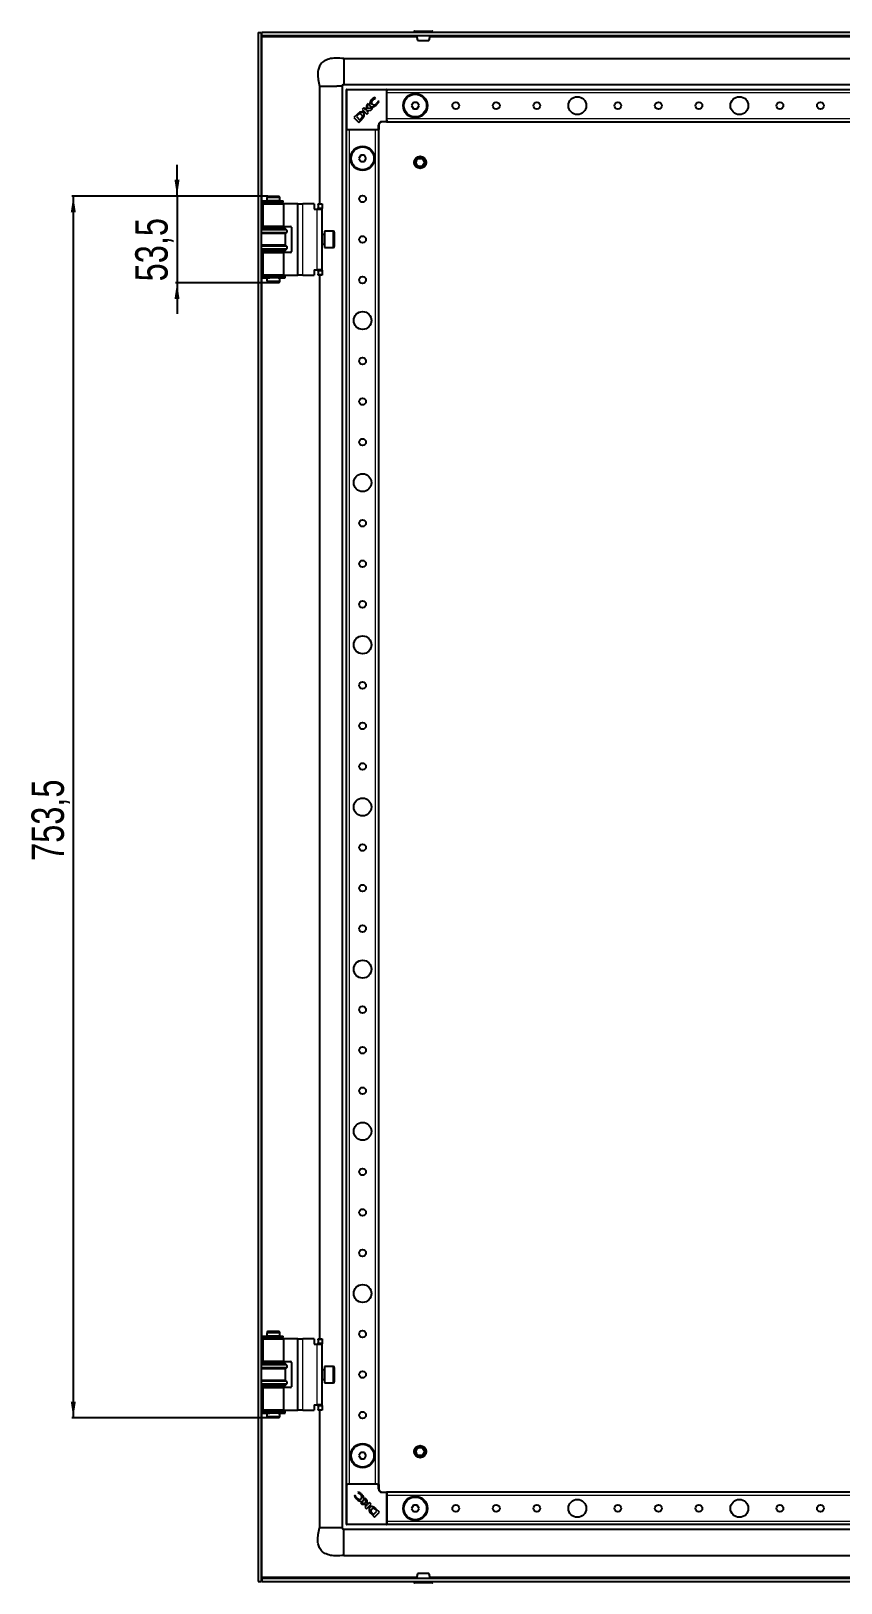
# Model space of a CAD drawing. Header units: millimetres. Extents: x -587 to 1614, y -262 to 1017.
# Drawn here: x 591 to 1091, y -132 to 825 of the extents above; entities that cross this region are included whole.
import ezdxf

# ---------------------------------------------------------------- set-up
doc = ezdxf.new("R2010")
doc.units = ezdxf.units.MM
doc.layers.add('FORMAT', color=7, linetype='Continuous')
doc.styles.add('SLDTEXTSTYLE0', font='TXT', dxfattribs={"width": 0.75})
doc.dimstyles.new('SLDDIMSTYLE0', dxfattribs={"dimtxt": 20, "dimasz": 10, "dimexe": 0, "dimexo": 0.0625, "dimgap": 5, "dimtad": 2, "dimdec": 1, "dimrnd": 1e-09, "dimzin": 12, "dimdsep": 46, "dimtxsty": 'SLDTEXTSTYLE0', "dimsah": 1, "dimcen": 0.09, "dimadec": 0, "dimazin": 3, "dimtfac": 1, "dimtofl": 0, "dimtmove": 0, "dimatfit": 3, "dimfxl": 0, "dimfrac": 2, "dimtolj": 1, "dimtzin": 12, "dimarcsym": 0})
doc.dimstyles.new('SLDDIMSTYLE1', dxfattribs={"dimtxt": 20, "dimasz": 10, "dimexe": 0, "dimexo": 0.0625, "dimgap": 5, "dimtad": 2, "dimdec": 1, "dimrnd": 1e-09, "dimzin": 12, "dimdsep": 46, "dimtxsty": 'SLDTEXTSTYLE0', "dimsah": 1, "dimcen": 0.09, "dimadec": 0, "dimazin": 3, "dimtfac": 1, "dimtmove": 0, "dimatfit": 0, "dimfxl": 0, "dimfrac": 2, "dimtolj": 1, "dimtzin": 12, "dimarcsym": 0})

# ---------------------------------------------------------------- blocks, each defined once
blk = doc.blocks.new('_D_4')
at = {"layer": 'FORMAT'}
for p, q in [((681.12, 723.39), (681.12, 742.62)), ((737.19, 723.39), (680.12, 723.39)), ((681.12, 723.39), (681.12, 669.89)), ((737.19, 669.89), (680.12, 669.89)), ((681.12, 669.89), (681.12, 650.66))]:
    blk.add_line(p, q, dxfattribs=at)
for points in [[(681.12, 723.39), (682.66, 733.39), (679.58, 733.39)], [(681.12, 669.89), (679.58, 659.89), (682.66, 659.89)]]:
    blk.add_solid(points, dxfattribs=at)
at = {"layer": 'FORMAT', "insert": (655.34, 670.78), "char_height": 20, "attachment_point": 1, "rotation": 90, "style": 'SLDTEXTSTYLE0'}
blk.add_mtext('53,5', dxfattribs=at)
blk = doc.blocks.new('_D_7')
at = {"layer": 'FORMAT'}
for p, q in [((737.19, 723.39), (616.12, 723.39)), ((617.12, 723.39), (617.12, -30.11)), ((737.19, -30.11), (616.12, -30.11))]:
    blk.add_line(p, q, dxfattribs=at)
for points in [[(617.12, 723.39), (615.58, 713.39), (618.66, 713.39)], [(617.12, -30.11), (618.66, -20.11), (615.58, -20.11)]]:
    blk.add_solid(points, dxfattribs=at)
at = {"layer": 'FORMAT', "insert": (591.34, 313.39), "char_height": 20, "attachment_point": 1, "rotation": 90, "style": 'SLDTEXTSTYLE0'}
blk.add_mtext('753,5', dxfattribs=at)

msp = doc.modelspace()

# ---------------------------------------------------------------- linework, layer by layer
at = {"color": 7, "linetype": 'Continuous', "lineweight": 25}
for p, q in [((731.12, 824.14), (731.12, -130.86)), ((731.12, 824.14), (733.12, 824.14)), ((733.12, 824.14), (733.12, -130.86)), ((733.42, 822.14), (733.42, 824.14)), ((1522.82, 824.14), (733.42, 824.14)), ((827.37, 824.89), (827.37, 824.14)), ((827.62, 825.14), (838.62, 825.14)), ((838.87, 824.14), (838.87, 824.89)), ((1522.82, 822.14), (733.42, 822.14)), ((733.72, 821.54), (733.52, 822.14)), ((784.12, 808.14), (784.12, 792.3)), ((784.12, 808.14), (1472.12, 808.14)), ((769.12, 791.14), (770.1, 791.14)), ((769.12, 791.14), (769.12, 718.64)), ((770.1, 791.14), (772.55, 791.14)), ((772.55, 791.14), (776.12, 791.14)), ((776.12, 791.14), (779.69, 791.14)), ((783.12, 791.14), (783.12, -97.86)), ((784.12, 792.14), (1472.12, 792.14)), ((785.62, 764.44), (785.62, 788.84)), ((785.92, 789.14), (810.32, 789.14)), ((810.62, 788.84), (810.62, 789.14)), ((810.62, 789.14), (1445.62, 789.14)), ((810.62, 788.84), (810.62, 788.19)), ((810.62, 787.14), (810.62, 788.19)), ((810.62, 771.14), (810.62, 787.14)), ((796.32, 777.8), (795.27, 776.75)), ((795.27, 776.75), (798.23, 773.79)), ((797.71, 776.41), (796.32, 777.8)), ((798.2, 779.67), (797.71, 776.41)), ((798.05, 776.09), (800.71, 776.27)), ((799.29, 774.85), (798.05, 776.09)), ((798.99, 780.47), (798.2, 779.67)), ((798.52, 777.37), (798.99, 780.47)), ((802, 777.55), (798.52, 777.37)), ((800.71, 776.27), (802, 777.55)), ((803.56, 783.59), (803.23, 784.28)), ((803.42, 783.46), (803.56, 783.59)), ((805.37, 782.02), (805.26, 781.91)), ((805.62, 781.51), (805.37, 782.02)), ((826.97, 781.14), (825.81, 779.14)), ((825.81, 779.14), (826.97, 777.14)), ((829.28, 781.14), (826.97, 781.14)), ((826.97, 777.14), (829.28, 777.14)), ((830.43, 779.14), (829.28, 781.14)), ((829.28, 777.14), (830.43, 779.14)), ((792.26, 773.74), (790.27, 771.75)), ((790.27, 771.75), (793.23, 768.79)), ((792.51, 773.19), (791.79, 772.45)), ((791.79, 772.45), (793.98, 770.27)), ((793.23, 768.79), (795.12, 770.68)), ((793.98, 770.27), (794.63, 770.95)), ((795.12, 770.68), (795.14, 770.69)), ((798.23, 773.79), (799.29, 774.85)), ((805.62, 767.14), (805.62, 764.44)), ((810.32, 769.14), (807.62, 769.14)), ((810.62, 770.09), (810.62, 771.14)), ((810.62, 770.09), (810.62, 769.44)), ((810.62, 769.14), (810.62, 769.44)), ((810.62, 769.14), (1445.62, 769.14)), ((785.62, -70.86), (785.62, 764.14)), ((785.92, 764.14), (785.62, 764.14)), ((786.57, 764.14), (785.92, 764.14)), ((787.62, 764.14), (786.57, 764.14)), ((803.62, 764.14), (787.62, 764.14)), ((804.68, 764.14), (803.62, 764.14)), ((805.32, 764.14), (804.68, 764.14)), ((805.62, 764.14), (805.32, 764.14)), ((805.62, -70.86), (805.62, 764.14)), ((794.47, 748.64), (793.31, 746.64)), ((793.31, 746.64), (794.47, 744.64)), ((796.78, 748.64), (794.47, 748.64)), ((797.93, 746.64), (796.78, 748.64)), ((796.78, 744.64), (797.93, 746.64)), ((794.47, 744.64), (796.78, 744.64)), ((733.47, 720.34), (733.47, 719.44)), ((733.47, 720.34), (746.36, 720.34)), ((733.47, 719.44), (746.36, 719.44)), ((734.17, 718.64), (734.17, 704.64)), ((734.17, 718.64), (747.07, 718.64)), ((737.2, 723.39), (736.62, 722.39)), ((736.62, 722.39), (736.62, 720.39)), ((744.62, 722.39), (736.62, 722.39)), ((741.38, 720.39), (736.62, 720.39)), ((736.62, 719.39), (736.62, 718.64)), ((741.38, 719.39), (736.62, 719.39)), ((737.12, 720.39), (737.12, 720.34)), ((737.12, 719.44), (737.12, 719.39)), ((737.2, 723.39), (744.05, 723.39)), ((744.62, 720.39), (741.38, 720.39)), ((744.62, 719.39), (741.38, 719.39)), ((744.62, 722.39), (744.05, 723.39)), ((744.12, 720.34), (744.12, 720.39)), ((744.12, 719.39), (744.12, 719.44)), ((744.62, 720.39), (744.62, 722.39)), ((744.62, 718.64), (744.62, 719.39)), ((746.36, 720.34), (746.45, 720.34)), ((746.36, 719.44), (746.45, 719.44)), ((746.45, 719.44), (746.45, 720.34)), ((746.45, 720.34), (746.66, 720.34)), ((746.45, 719.44), (746.66, 719.44)), ((746.66, 719.44), (746.66, 720.34)), ((747.07, 704.64), (747.07, 718.64)), ((755.17, 718.64), (747.07, 718.64)), ((755.67, 718.64), (755.17, 718.64)), ((755.67, 718.64), (758.67, 718.64)), ((755.67, 674.64), (755.67, 718.64)), ((765.67, 718.64), (758.67, 718.64)), ((765.67, 718.64), (765.67, 715.34)), ((768.17, 718.64), (770.67, 718.64)), ((768.17, 718.14), (768.17, 718.64)), ((768.17, 718.14), (768.17, 716.14)), ((770.67, 718.64), (770.67, 718.14)), ((770.67, 718.14), (770.67, 716.14)), ((765.67, 715.34), (767.67, 715.34)), ((767.67, 715.34), (770.67, 715.34)), ((768.17, 715.64), (768.17, 716.14)), ((770.67, 715.64), (768.17, 715.64)), ((768.17, 715.64), (768.17, 715.34)), ((770.67, 716.14), (770.67, 715.64)), ((770.67, 715.34), (770.67, 715.64)), ((770.67, 677.94), (770.67, 715.34)), ((733.12, 703.64), (748.12, 703.64)), ((748.12, 703.04), (733.12, 703.04)), ((748.12, 700.24), (733.12, 700.24)), ((747.07, 704.64), (734.17, 704.64)), ((736.62, 704.64), (736.62, 703.64)), ((744.62, 703.64), (744.62, 704.64)), ((747.07, 704.64), (751.17, 704.64)), ((748.12, 703.04), (748.12, 703.64)), ((748.82, 702.35), (748.12, 703.04)), ((748.12, 700.24), (748.82, 700.92)), ((748.12, 693.04), (748.12, 700.24)), ((751.67, 704.14), (751.67, 689.14)), ((771.92, 699.64), (770.67, 699.64)), ((777.57, 701.64), (772.17, 701.64)), ((772.17, 701.64), (772.17, 691.64)), ((778.17, 701.04), (778.17, 692.24)), ((748.12, 693.04), (733.12, 693.04)), ((748.12, 690.24), (733.12, 690.24)), ((733.12, 689.64), (748.12, 689.64)), ((736.62, 689.64), (736.62, 688.64)), ((744.62, 688.64), (744.62, 689.64)), ((748.82, 692.35), (748.12, 693.04)), ((748.12, 690.24), (748.82, 690.93)), ((748.12, 689.64), (748.12, 690.24)), ((770.67, 693.64), (771.92, 693.64)), ((772.17, 691.64), (777.57, 691.64)), ((734.17, 688.64), (734.17, 674.64)), ((734.17, 688.64), (747.07, 688.64)), ((747.07, 674.64), (747.07, 688.64)), ((751.17, 688.64), (747.07, 688.64)), ((733.47, 673.84), (733.47, 672.94)), ((733.47, 673.84), (737.47, 673.84)), ((733.47, 672.94), (737.47, 672.94)), ((747.07, 674.64), (734.17, 674.64)), ((736.62, 674.64), (736.62, 673.89)), ((741.38, 673.89), (736.62, 673.89)), ((736.62, 672.89), (736.62, 670.89)), ((741.38, 672.89), (736.62, 672.89)), ((736.62, 670.89), (737.2, 669.89)), ((736.62, 670.89), (741.38, 670.89)), ((737.12, 673.89), (737.12, 673.84)), ((737.12, 672.94), (737.12, 672.89)), ((737.47, 673.84), (738.11, 673.84)), ((737.47, 672.94), (738.11, 672.94)), ((738.11, 673.84), (738.45, 673.84)), ((738.11, 672.94), (738.45, 672.94)), ((738.45, 673.84), (738.46, 673.84)), ((738.45, 672.94), (738.46, 672.94)), ((738.46, 672.94), (738.46, 673.84)), ((744.62, 673.89), (741.38, 673.89)), ((744.62, 672.89), (741.38, 672.89)), ((741.38, 670.89), (744.62, 670.89)), ((743.55, 673.84), (743.55, 672.94)), ((743.55, 673.84), (743.57, 673.84)), ((743.55, 672.94), (743.57, 672.94)), ((743.57, 673.84), (744.86, 673.84)), ((743.57, 672.94), (744.86, 672.94)), ((744.05, 669.89), (744.62, 670.89)), ((744.12, 673.84), (744.12, 673.89)), ((744.12, 672.89), (744.12, 672.94)), ((744.62, 673.89), (744.62, 674.64)), ((744.62, 670.89), (744.62, 672.89)), ((744.86, 673.84), (745.59, 673.84)), ((744.86, 672.94), (745.59, 672.94)), ((745.59, 673.84), (747.77, 673.84)), ((745.59, 672.94), (747.77, 672.94)), ((747.07, 674.64), (755.17, 674.64)), ((747.77, 672.94), (747.77, 673.84)), ((755.17, 674.64), (755.67, 674.64)), ((758.67, 674.64), (755.67, 674.64)), ((758.67, 674.64), (765.67, 674.64)), ((765.67, 677.94), (767.67, 677.94)), ((765.67, 677.94), (765.67, 674.64)), ((770.67, 677.94), (767.67, 677.94)), ((768.17, 677.94), (768.17, 677.64)), ((768.17, 677.64), (770.67, 677.64)), ((768.17, 677.14), (768.17, 677.64)), ((768.17, 677.14), (768.17, 675.14)), ((768.17, 674.64), (768.17, 675.14)), ((770.67, 674.64), (768.17, 674.64)), ((769.12, 674.64), (769.12, 18.64)), ((770.67, 677.64), (770.67, 677.94)), ((770.67, 677.64), (770.67, 677.14)), ((770.67, 677.14), (770.67, 675.14)), ((770.67, 675.14), (770.67, 674.64)), ((741.27, 669.89), (737.2, 669.89)), ((744.05, 669.89), (741.27, 669.89)), ((733.47, 20.34), (733.47, 19.44)), ((733.47, 20.34), (746.36, 20.34)), ((733.47, 19.44), (746.36, 19.44)), ((737.2, 23.39), (736.62, 22.39)), ((736.62, 22.39), (736.62, 20.39)), ((744.62, 22.39), (736.62, 22.39)), ((741.38, 20.39), (736.62, 20.39)), ((736.62, 19.39), (736.62, 18.64)), ((741.38, 19.39), (736.62, 19.39)), ((737.12, 20.39), (737.12, 20.34)), ((737.12, 19.44), (737.12, 19.39)), ((737.2, 23.39), (744.05, 23.39)), ((744.62, 20.39), (741.38, 20.39)), ((744.62, 19.39), (741.38, 19.39)), ((744.62, 22.39), (744.05, 23.39)), ((744.12, 20.34), (744.12, 20.39)), ((744.12, 19.39), (744.12, 19.44)), ((744.62, 20.39), (744.62, 22.39)), ((744.62, 18.64), (744.62, 19.39)), ((746.36, 20.34), (746.45, 20.34)), ((746.36, 19.44), (746.45, 19.44)), ((746.45, 19.44), (746.45, 20.34)), ((746.45, 20.34), (746.66, 20.34)), ((746.45, 19.44), (746.66, 19.44)), ((746.66, 19.44), (746.66, 20.34)), ((734.17, 18.64), (734.17, 4.64)), ((734.17, 18.64), (747.07, 18.64)), ((747.07, 4.64), (747.07, 18.64)), ((755.17, 18.64), (747.07, 18.64)), ((755.67, 18.64), (755.17, 18.64)), ((755.67, -25.36), (755.67, 18.64)), ((755.67, 18.64), (758.67, 18.64)), ((765.67, 18.64), (758.67, 18.64)), ((765.67, 18.64), (765.67, 15.34)), ((765.67, 15.34), (767.67, 15.34)), ((767.67, 15.34), (770.67, 15.34)), ((768.17, 18.64), (770.67, 18.64)), ((768.17, 18.14), (768.17, 18.64)), ((768.17, 18.14), (768.17, 16.14)), ((768.17, 15.64), (768.17, 16.14)), ((770.67, 15.64), (768.17, 15.64)), ((768.17, 15.64), (768.17, 15.34)), ((770.67, 18.64), (770.67, 18.14)), ((770.67, 18.14), (770.67, 16.14)), ((770.67, 16.14), (770.67, 15.64)), ((770.67, 15.34), (770.67, 15.64)), ((770.67, -22.06), (770.67, 15.34)), ((733.12, 3.64), (748.12, 3.64)), ((748.12, 3.04), (733.12, 3.04)), ((748.12, 0.24), (733.12, 0.24)), ((747.07, 4.64), (734.17, 4.64)), ((736.62, 4.64), (736.62, 3.64)), ((744.62, 3.64), (744.62, 4.64)), ((747.07, 4.64), (751.17, 4.64)), ((748.12, 3.04), (748.12, 3.64)), ((748.82, 2.35), (748.12, 3.04)), ((748.12, 0.24), (748.82, 0.92)), ((748.12, -6.96), (748.12, 0.24)), ((751.67, 4.14), (751.67, -10.86)), ((777.57, 1.64), (772.17, 1.64)), ((772.17, 1.64), (772.17, -8.36)), ((778.17, 1.04), (778.17, -7.76)), ((748.12, -6.96), (733.12, -6.96)), ((748.82, -7.65), (748.12, -6.96)), ((748.12, -9.76), (748.82, -9.07)), ((771.92, -0.36), (770.67, -0.36)), ((770.67, -6.36), (771.92, -6.36)), ((772.17, -8.36), (777.57, -8.36)), ((748.12, -9.76), (733.12, -9.76)), ((733.12, -10.36), (748.12, -10.36)), ((734.17, -11.36), (734.17, -25.36)), ((734.17, -11.36), (747.07, -11.36)), ((736.62, -10.36), (736.62, -11.36)), ((744.62, -11.36), (744.62, -10.36)), ((747.07, -25.36), (747.07, -11.36)), ((751.17, -11.36), (747.07, -11.36)), ((748.12, -10.36), (748.12, -9.76)), ((733.47, -26.16), (733.47, -27.06)), ((733.47, -26.16), (737.47, -26.16)), ((733.47, -27.06), (737.47, -27.06)), ((747.07, -25.36), (734.17, -25.36)), ((736.62, -25.36), (736.62, -26.11)), ((741.38, -26.11), (736.62, -26.11)), ((736.62, -27.11), (736.62, -29.11)), ((741.38, -27.11), (736.62, -27.11)), ((737.12, -26.11), (737.12, -26.16)), ((737.12, -27.06), (737.12, -27.11)), ((737.47, -26.16), (738.11, -26.16)), ((737.47, -27.06), (738.11, -27.06)), ((738.11, -26.16), (738.45, -26.16)), ((738.11, -27.06), (738.45, -27.06)), ((738.45, -26.16), (738.46, -26.16)), ((738.45, -27.06), (738.46, -27.06)), ((738.46, -27.06), (738.46, -26.16)), ((744.62, -26.11), (741.38, -26.11)), ((744.62, -27.11), (741.38, -27.11)), ((743.55, -26.16), (743.55, -27.06)), ((743.55, -26.16), (743.57, -26.16)), ((743.55, -27.06), (743.57, -27.06)), ((743.57, -26.16), (744.86, -26.16)), ((743.57, -27.06), (744.86, -27.06)), ((744.12, -26.16), (744.12, -26.11)), ((744.12, -27.11), (744.12, -27.06)), ((744.62, -26.11), (744.62, -25.36)), ((744.62, -29.11), (744.62, -27.11)), ((744.86, -26.16), (745.59, -26.16)), ((744.86, -27.06), (745.59, -27.06)), ((745.59, -26.16), (747.77, -26.16)), ((745.59, -27.06), (747.77, -27.06)), ((747.07, -25.36), (755.17, -25.36)), ((747.77, -27.06), (747.77, -26.16)), ((755.17, -25.36), (755.67, -25.36)), ((758.67, -25.36), (755.67, -25.36)), ((758.67, -25.36), (765.67, -25.36)), ((765.67, -22.06), (767.67, -22.06)), ((765.67, -22.06), (765.67, -25.36)), ((770.67, -22.06), (767.67, -22.06)), ((768.17, -22.06), (768.17, -22.36)), ((768.17, -22.36), (770.67, -22.36)), ((768.17, -22.86), (768.17, -22.36)), ((768.17, -22.86), (768.17, -24.86)), ((768.17, -25.36), (768.17, -24.86)), ((770.67, -25.36), (768.17, -25.36)), ((769.12, -25.36), (769.12, -97.86)), ((770.67, -22.36), (770.67, -22.06)), ((770.67, -22.36), (770.67, -22.86)), ((770.67, -22.86), (770.67, -24.86)), ((770.67, -24.86), (770.67, -25.36)), ((736.62, -29.11), (737.2, -30.11)), ((736.62, -29.11), (741.38, -29.11)), ((741.27, -30.11), (737.2, -30.11)), ((744.05, -30.11), (741.27, -30.11)), ((741.38, -29.11), (744.62, -29.11)), ((744.05, -30.11), (744.62, -29.11)), ((794.47, -51.36), (793.31, -53.36)), ((793.31, -53.36), (794.47, -55.36)), ((796.78, -51.36), (794.47, -51.36)), ((794.47, -55.36), (796.78, -55.36)), ((797.93, -53.36), (796.78, -51.36)), ((796.78, -55.36), (797.93, -53.36)), ((785.92, -70.86), (785.62, -70.86)), ((785.62, -95.56), (785.62, -71.16)), ((785.92, -70.86), (786.57, -70.86)), ((787.62, -70.86), (786.57, -70.86)), ((803.62, -70.86), (787.62, -70.86)), ((793.25, -75.86), (792.74, -76.11)), ((792.74, -76.11), (792.85, -76.22)), ((804.68, -70.86), (803.62, -70.86)), ((804.68, -70.86), (805.32, -70.86)), ((805.62, -70.86), (805.32, -70.86)), ((805.62, -71.16), (805.62, -73.86)), ((807.62, -75.86), (810.32, -75.86)), ((1390.62, -75.86), (810.62, -75.86)), ((810.62, -75.86), (810.62, -76.16)), ((810.62, -76.16), (810.62, -76.81)), ((791.17, -77.92), (790.48, -78.26)), ((791.31, -78.06), (791.17, -77.92)), ((794.29, -82.49), (795.09, -83.29)), ((797.39, -82.96), (794.29, -82.49)), ((795.09, -83.29), (798.36, -83.77)), ((798.36, -83.77), (796.97, -85.16)), ((796.97, -85.16), (798.01, -86.21)), ((797.21, -79.49), (797.39, -82.96)), ((798.5, -80.78), (797.21, -79.49)), ((798.01, -86.21), (800.97, -83.25)), ((798.67, -83.44), (798.5, -80.78)), ((799.91, -82.19), (798.67, -83.44)), ((800.97, -83.25), (799.91, -82.19)), ((810.62, -76.81), (810.62, -77.86)), ((810.62, -77.86), (810.62, -93.86)), ((826.97, -83.86), (825.81, -85.86)), ((825.81, -85.86), (826.97, -87.86)), ((829.28, -83.86), (826.97, -83.86)), ((830.43, -85.86), (829.28, -83.86)), ((829.28, -87.86), (830.43, -85.86)), ((801.03, -89.22), (803.02, -91.21)), ((801.57, -88.97), (802.31, -89.69)), ((802.31, -89.69), (804.5, -87.51)), ((803.02, -91.21), (805.98, -88.25)), ((804.5, -87.51), (803.82, -86.85)), ((804.09, -86.36), (804.07, -86.35)), ((805.98, -88.25), (804.09, -86.36)), ((810.62, -93.86), (810.62, -94.91)), ((810.62, -94.91), (810.62, -95.56)), ((810.62, -95.56), (810.62, -95.86)), ((826.97, -87.86), (829.28, -87.86)), ((1390.62, -98.86), (784.12, -98.86)), ((810.32, -95.86), (785.92, -95.86)), ((1390.62, -95.86), (810.62, -95.86)), ((784.12, -114.86), (1472.12, -114.86)), ((731.12, -130.86), (733.12, -130.86)), ((733.42, -128.86), (1522.82, -128.86)), ((733.42, -128.86), (733.42, -130.86)), ((733.42, -130.86), (1522.82, -130.86)), ((733.53, -128.86), (733.72, -128.26)), ((827.37, -130.86), (827.37, -131.61)), ((830.11, -131.86), (827.62, -131.86)), ((838.62, -131.86), (830.11, -131.86)), ((838.87, -131.61), (838.87, -130.86))]:
    msp.add_line(p, q, dxfattribs=at)
at = {"color": 8, "linetype": 'Continuous', "lineweight": 18}
for p, q in [((838.87, 824.89), (827.37, 824.89)), ((733.72, 720.34), (733.72, 821.54)), ((733.72, 821.54), (829.15, 821.54)), ((837.09, 821.54), (1419.15, 821.54)), ((785.92, 788.84), (785.62, 788.84)), ((785.92, 788.84), (785.92, 789.14)), ((785.92, 788.84), (785.92, 764.44)), ((810.32, 788.84), (785.92, 788.84)), ((810.32, 789.14), (810.32, 788.84)), ((810.32, 769.44), (810.32, 788.84)), ((810.62, 788.84), (810.32, 788.84)), ((810.62, 787.14), (1445.62, 787.14)), ((805.32, 764.44), (805.32, 767.14)), ((805.62, 767.14), (805.32, 767.14)), ((807.62, 769.44), (810.32, 769.44)), ((807.62, 769.14), (807.62, 769.44)), ((810.32, 769.44), (810.32, 769.14)), ((810.62, 769.44), (810.32, 769.44)), ((810.62, 771.14), (1445.62, 771.14)), ((785.92, 764.44), (785.62, 764.44)), ((785.92, 764.44), (805.32, 764.44)), ((785.92, 764.44), (785.92, 764.14)), ((787.62, -70.86), (787.62, 764.14)), ((803.62, -70.86), (803.62, 764.14)), ((805.32, 764.44), (805.32, 764.14)), ((805.62, 764.44), (805.32, 764.44)), ((733.72, 703.64), (733.72, 719.44)), ((746.36, 720.34), (746.36, 719.44)), ((755.17, 718.64), (755.17, 674.64)), ((758.67, 674.64), (758.67, 718.64)), ((770.67, 718.14), (768.17, 718.14)), ((767.67, 677.94), (767.67, 715.34)), ((768.17, 716.14), (770.67, 716.14)), ((748.82, 702.35), (733.12, 702.35)), ((748.82, 700.92), (733.12, 700.92)), ((771.92, 699.23), (771.92, 699.64)), ((771.92, 693.64), (771.92, 699.23)), ((777.57, 691.64), (777.57, 701.64)), ((748.82, 692.35), (733.12, 692.35)), ((748.82, 690.93), (733.12, 690.93)), ((733.72, 673.84), (733.72, 689.64)), ((733.72, 20.34), (733.72, 672.94)), ((737.47, 673.84), (737.47, 672.94)), ((738.11, 673.84), (738.11, 672.94)), ((738.45, 673.84), (738.45, 672.94)), ((743.57, 673.84), (743.57, 672.94)), ((744.86, 673.84), (744.86, 672.94)), ((745.59, 673.84), (745.59, 672.94)), ((770.67, 677.14), (768.17, 677.14)), ((768.17, 675.14), (770.67, 675.14)), ((733.72, 3.64), (733.72, 19.44)), ((746.36, 20.34), (746.36, 19.44)), ((755.17, 18.64), (755.17, -25.36)), ((758.67, -25.36), (758.67, 18.64)), ((767.67, -22.06), (767.67, 15.34)), ((770.67, 18.14), (768.17, 18.14)), ((768.17, 16.14), (770.67, 16.14)), ((748.82, 2.35), (733.12, 2.35)), ((748.82, 0.92), (733.12, 0.92)), ((777.57, -8.36), (777.57, 1.64)), ((748.82, -7.65), (733.12, -7.65)), ((748.82, -9.07), (733.12, -9.07)), ((771.92, -0.77), (771.92, -0.36)), ((771.92, -6.36), (771.92, -0.77)), ((733.72, -26.16), (733.72, -10.36)), ((733.72, -128.26), (733.72, -27.06)), ((737.47, -26.16), (737.47, -27.06)), ((738.11, -26.16), (738.11, -27.06)), ((738.45, -26.16), (738.45, -27.06)), ((743.57, -26.16), (743.57, -27.06)), ((744.86, -26.16), (744.86, -27.06)), ((745.59, -26.16), (745.59, -27.06)), ((770.67, -22.86), (768.17, -22.86)), ((768.17, -24.86), (770.67, -24.86)), ((785.62, -71.16), (785.92, -71.16)), ((785.92, -70.86), (785.92, -71.16)), ((785.92, -71.16), (785.92, -95.56)), ((805.32, -71.16), (785.92, -71.16)), ((805.32, -70.86), (805.32, -71.16)), ((805.32, -73.86), (805.32, -71.16)), ((805.32, -71.16), (805.62, -71.16)), ((805.62, -73.86), (805.32, -73.86)), ((807.62, -75.86), (807.62, -76.16)), ((810.32, -76.16), (807.62, -76.16)), ((810.32, -75.86), (810.32, -76.16)), ((810.32, -95.56), (810.32, -76.16)), ((810.32, -76.16), (810.62, -76.16)), ((1390.62, -77.86), (810.62, -77.86)), ((785.92, -95.56), (785.62, -95.56)), ((785.92, -95.56), (810.32, -95.56)), ((785.92, -95.56), (785.92, -95.86)), ((810.32, -95.56), (810.32, -95.86)), ((810.32, -95.56), (810.62, -95.56)), ((1390.62, -93.86), (810.62, -93.86)), ((829.15, -128.26), (733.72, -128.26)), ((827.37, -131.61), (829.98, -131.61)), ((829.98, -131.61), (838.87, -131.61)), ((1419.15, -128.26), (837.09, -128.26))]:
    msp.add_line(p, q, dxfattribs=at)
at = {"color": 7, "linetype": 'Continuous', "lineweight": 25}
for centre, radius in [((828.12, 779.14), 7.5), ((828.12, 779.14), 7), ((853.12, 779.14), 2.1), ((878.12, 779.14), 2.1), ((903.12, 779.14), 2.1), ((928.12, 779.14), 5.5), ((953.12, 779.14), 2.1), ((978.12, 779.14), 2.1), ((1003.12, 779.14), 2.1), ((1028.12, 779.14), 5.5), ((1053.12, 779.14), 2.1), ((1078.12, 779.14), 2.1), ((795.62, 746.64), 7.5), ((795.62, 746.64), 7), ((831.12, 744.14), 3.75), ((831.12, 744.14), 3), ((831.12, 744.14), 2.5), ((795.62, 721.64), 2.1), ((795.62, 696.64), 2.1), ((795.62, 671.64), 2.1), ((795.62, 646.64), 5.5), ((795.62, 621.64), 2.1), ((795.62, 596.64), 2.1), ((795.62, 571.64), 2.1), ((795.62, 546.64), 5.5), ((795.62, 521.64), 2.1), ((795.62, 496.64), 2.1), ((795.62, 471.64), 2.1), ((795.62, 446.64), 5.5), ((795.62, 421.64), 2.1), ((795.62, 396.64), 2.1), ((795.62, 371.64), 2.1), ((795.62, 346.64), 5.5), ((795.62, 321.64), 2.1), ((795.62, 296.64), 2.1), ((795.62, 271.64), 2.1), ((795.62, 246.64), 5.5), ((795.62, 221.64), 2.1), ((795.62, 196.64), 2.1), ((795.62, 171.64), 2.1), ((795.62, 146.64), 5.5), ((795.62, 121.64), 2.1), ((795.62, 96.64), 2.1), ((795.62, 71.64), 2.1), ((795.62, 46.64), 5.5), ((795.62, 21.64), 2.1), ((795.62, -3.36), 2.1), ((795.62, -28.36), 2.1), ((795.62, -53.36), 7.5), ((795.62, -53.36), 7), ((831.12, -50.86), 3.75), ((831.12, -50.86), 3), ((831.12, -50.86), 2.5), ((828.12, -85.86), 7.5), ((828.12, -85.86), 7), ((853.12, -85.86), 2.1), ((878.12, -85.86), 2.1), ((903.12, -85.86), 2.1), ((928.12, -85.86), 5.5), ((953.12, -85.86), 2.1), ((978.12, -85.86), 2.1), ((1003.12, -85.86), 2.1), ((1028.12, -85.86), 5.5), ((1053.12, -85.86), 2.1), ((1078.12, -85.86), 2.1)]:
    msp.add_circle(centre, radius, dxfattribs=at)
for centre, radius, start, end in [((827.62, 824.89), 0.25, 90, 180), ((838.62, 824.89), 0.25, 0, 90), ((830.01, 819.64), 0.5, 195.31604, 270.02276), ((836.23, 819.64), 0.5, 269.99815, 345.40011), ((785.92, 788.84), 0.3, 90, 180), ((810.32, 788.84), 0.3, 0, 90), ((803.13, 781.14), 1.97, 128.45405, 215.887), ((802.7, 781.54), 1.94, 233.30966, 322.34638), ((795.92, 770.53), 4.87, 110.34448, 138.77765), ((796.7, 768.72), 6.12, 126.98881, 133.07444), ((807.62, 767.14), 2, 90, 180), ((810.32, 769.44), 0.3, 270, 0), ((785.92, 764.44), 0.3, 180, 270), ((805.32, 764.44), 0.3, 270, 0), ((748.12, 701.64), 1, 314.427, 45.573), ((751.17, 704.14), 0.5, 0, 90), ((771.92, 699.89), 0.25, 270, 0), ((777.57, 701.04), 0.6, 0, 90), ((748.12, 691.64), 1, 314.427, 45.573), ((751.17, 689.14), 0.5, 270, 0), ((771.92, 693.39), 0.25, 0, 90), ((777.57, 692.24), 0.6, 270, 0), ((748.12, 1.64), 1, 314.427, 45.573), ((751.17, 4.14), 0.5, 0, 90), ((777.57, 1.04), 0.6, 0, 90), ((748.12, -8.36), 1, 314.427, 45.573), ((771.92, -0.11), 0.25, 270, 0), ((771.92, -6.61), 0.25, 0, 90), ((777.57, -7.76), 0.6, 270, 0), ((751.17, -10.86), 0.5, 270, 0), ((785.92, -71.16), 0.3, 90, 180), ((805.32, -71.16), 0.3, 0, 90), ((807.62, -73.86), 2, 180, 270), ((810.32, -76.16), 0.3, 0, 90), ((793.62, -78.35), 1.97, 218.45405, 305.887), ((793.22, -78.79), 1.94, 323.30966, 52.34638), ((785.92, -95.56), 0.3, 180, 270), ((804.23, -85.56), 4.87, 200.34448, 228.77765), ((806.05, -84.79), 6.12, 216.98881, 223.07444), ((810.32, -95.56), 0.3, 270, 0), ((827.62, -131.61), 0.25, 180, 270), ((830.01, -126.36), 0.5, 89.96367, 164.83397), ((836.23, -126.36), 0.5, 15.24646, 90.04596), ((838.62, -131.61), 0.25, 270, 0)]:
    msp.add_arc(centre, radius, start, end, dxfattribs=at)
at = {"color": 8, "linetype": 'Continuous', "lineweight": 18}
for centre, start, end in [((807.62, 767.14), 90, 180), ((807.62, -73.86), 180, 270)]:
    msp.add_arc(centre, 2.3, start, end, dxfattribs=at)
at = {"color": 7, "linetype": 'Continuous', "lineweight": 25}
for points, knots in [([(733.42, 822.44), (733.4, 822.52), (733.28, 822.84), (733.16, 823.41), (733.14, 823.89), (733.12, 824.14)], [0, 0, 0, 0, 0.141742, 0.566203, 1, 1, 1, 1]), ([(733.42, 822.14), (733.47, 822.14), (733.52, 822.07), (733.62, 821.85), (733.67, 821.7), (733.72, 821.54)], [0, 0, 0, 0, 0.5, 0.5, 1, 1, 1, 1]), ([(829.1, 822.14), (829.1, 822.01), (829.12, 821.09), (829.34, 820.23), (829.53, 819.49)], [0, 0, 0, 0, 0.14185, 1, 1, 1, 1]), ([(831.42, 819.14), (831.23, 819.14), (830.76, 819.14), (830.22, 819.14), (830.09, 819.14), (830.02, 819.14)], [0, 0, 0, 0, 0.256553, 0.627981, 1, 1, 1, 1]), ([(836.23, 819.14), (836.19, 819.14), (836.11, 819.14), (835.55, 819.14), (834.75, 819.14), (833.75, 819.14), (832.69, 819.14), (831.9, 819.14), (831.51, 819.14), (831.42, 819.14)], [0, 0, 0, 0, 0.1585142, 0.3172777, 0.4758628, 0.6342467, 0.7924771, 0.950708, 1, 1, 1, 1]), ([(836.71, 819.49), (836.9, 820.23), (837.12, 821.09), (837.14, 822.01), (837.15, 822.14)], [0, 0, 0, 0, 0.85815, 1, 1, 1, 1]), ([(784.12, 808.14), (782.39, 808.31), (779.26, 808.61), (774.93, 808.1), (771.5, 806.67), (769.28, 804.35), (768.2, 801.59), (767.88, 798.54), (768.17, 794.98), (768.79, 792.49), (769.12, 791.14)], [0, 0, 0, 0, 0.176713, 0.320911, 0.440308, 0.54837, 0.6374, 0.738878, 0.858543, 1, 1, 1, 1]), ([(783.01, 791.14), (782.98, 791.14), (782.9, 791.14), (782.44, 791.14), (782.14, 791.14)], [0, 0, 0, 0, 0.3567269, 1, 1, 1, 1]), ([(783.09, 791.14), (783.1, 791.28), (783.13, 791.52), (783.26, 791.72), (783.38, 791.81), (783.43, 791.91), (783.45, 791.98), (783.47, 792.04), (783.48, 792.08), (783.5, 792.11), (783.54, 792.16), (783.59, 792.21), (783.71, 792.27), (783.9, 792.31), (784.04, 792.3), (784.12, 792.3)], [0, 0, 0, 0, 0.233411, 0.418546, 0.549351, 0.595026, 0.631329, 0.647111, 0.661994, 0.676639, 0.691742, 0.725563, 0.766794, 0.872627, 1, 1, 1, 1]), ([(783.12, 791.14), (783.27, 791.37), (783.54, 791.77), (783.95, 792.03), (784.12, 792.14)], [0, 0, 0, 0, 0.561561, 1, 1, 1, 1]), ([(796.27, 772.02), (796.38, 772.23), (796.59, 772.62), (796.71, 773.25), (796.67, 773.84), (796.47, 774.38), (796.11, 774.81), (795.59, 775.1), (794.94, 775.22), (794.48, 775.14), (794.23, 775.09)], [0, 0, 0, 0, 0.138091, 0.265455, 0.384013, 0.496103, 0.605759, 0.71979, 0.847662, 1, 1, 1, 1]), ([(801.49, 783.05), (801.16, 782.67), (800.55, 781.98), (800, 780.81), (799.86, 779.87), (800.01, 779.22), (800.2, 778.99), (800.29, 778.88)], [0, 0, 0, 0, 0.315674, 0.58952, 0.813199, 0.909026, 1, 1, 1, 1]), ([(800.29, 778.88), (800.45, 778.74), (800.79, 778.46), (801.48, 778.29), (802.36, 778.42), (803.43, 778.99), (804.12, 779.63), (804.52, 780)], [0, 0, 0, 0, 0.130532, 0.266031, 0.423997, 0.666819, 1, 1, 1, 1]), ([(803.23, 784.28), (802.89, 784.1), (802.26, 783.76), (801.74, 783.27), (801.49, 783.05)], [0, 0, 0, 0, 0.5368, 1, 1, 1, 1]), ([(801.91, 782.69), (802.17, 782.9), (802.62, 783.28), (803.18, 783.4), (803.42, 783.46)], [0, 0, 0, 0, 0.5796082, 1, 1, 1, 1]), ([(805.26, 781.91), (805.12, 781.6), (804.86, 781.03), (804.43, 780.57), (804.23, 780.36)], [0, 0, 0, 0, 0.5476433, 1, 1, 1, 1]), ([(804.52, 780), (804.76, 780.27), (805.19, 780.73), (805.49, 781.28), (805.62, 781.51)], [0, 0, 0, 0, 0.577653, 1, 1, 1, 1]), ([(795, 773.52), (794.9, 773.61), (794.73, 773.78), (794.45, 773.96), (794.18, 774.05), (793.85, 774.05), (793.45, 773.9), (793.17, 773.71), (793.01, 773.61)], [0, 0, 0, 0, 0.176808, 0.319231, 0.43938, 0.552395, 0.749205, 1, 1, 1, 1]), ([(794.63, 770.95), (794.82, 771.15), (795.17, 771.51), (795.5, 772.05), (795.56, 772.5), (795.49, 772.84), (795.3, 773.2), (795.11, 773.41), (795, 773.52)], [0, 0, 0, 0, 0.274676, 0.503042, 0.607381, 0.716579, 0.843412, 1, 1, 1, 1]), ([(795.14, 770.69), (795.21, 770.77), (795.37, 770.93), (795.52, 771.1), (795.59, 771.18)], [0, 0, 0, 0, 0.486421, 1, 1, 1, 1]), ([(795.59, 771.18), (795.73, 771.33), (795.97, 771.6), (796.18, 771.89), (796.27, 772.02)], [0, 0, 0, 0, 0.55183, 1, 1, 1, 1]), ([(792.85, -76.22), (793.16, -76.36), (793.73, -76.63), (794.2, -77.06), (794.4, -77.25)], [0, 0, 0, 0, 0.5476433, 1, 1, 1, 1]), ([(794.76, -76.97), (794.5, -76.72), (794.03, -76.29), (793.48, -75.99), (793.25, -75.86)], [0, 0, 0, 0, 0.577653, 1, 1, 1, 1]), ([(790.48, -78.26), (790.66, -78.6), (791, -79.23), (791.49, -79.75), (791.72, -79.99)], [0, 0, 0, 0, 0.5368, 1, 1, 1, 1]), ([(792.08, -79.58), (791.86, -79.32), (791.48, -78.87), (791.36, -78.3), (791.31, -78.06)], [0, 0, 0, 0, 0.5796082, 1, 1, 1, 1]), ([(791.72, -79.99), (792.09, -80.32), (792.78, -80.94), (793.95, -81.49), (794.9, -81.63), (795.54, -81.47), (795.77, -81.29), (795.88, -81.2)], [0, 0, 0, 0, 0.315674, 0.58952, 0.813199, 0.909026, 1, 1, 1, 1]), ([(795.88, -81.2), (796.02, -81.03), (796.3, -80.7), (796.47, -80), (796.34, -79.13), (795.77, -78.05), (795.13, -77.36), (794.76, -76.97)], [0, 0, 0, 0, 0.130532, 0.266031, 0.423997, 0.666819, 1, 1, 1, 1]), ([(802.74, -85.21), (802.54, -85.1), (802.15, -84.9), (801.51, -84.78), (800.92, -84.82), (800.39, -85.02), (799.95, -85.38), (799.66, -85.89), (799.54, -86.55), (799.62, -87.01), (799.67, -87.25)], [0, 0, 0, 0, 0.138091, 0.265455, 0.384013, 0.496103, 0.605759, 0.71979, 0.847662, 1, 1, 1, 1]), ([(803.82, -86.85), (803.62, -86.66), (803.25, -86.31), (802.71, -85.99), (802.26, -85.92), (801.92, -85.99), (801.57, -86.18), (801.36, -86.38), (801.24, -86.48)], [0, 0, 0, 0, 0.2746757, 0.5030419, 0.607381, 0.7165791, 0.8434117, 1, 1, 1, 1]), ([(803.58, -85.89), (803.44, -85.75), (803.17, -85.51), (802.87, -85.3), (802.74, -85.21)], [0, 0, 0, 0, 0.55183, 1, 1, 1, 1]), ([(804.07, -86.35), (803.99, -86.27), (803.83, -86.12), (803.67, -85.97), (803.58, -85.89)], [0, 0, 0, 0, 0.486421, 1, 1, 1, 1]), ([(801.24, -86.48), (801.15, -86.58), (800.98, -86.75), (800.8, -87.03), (800.71, -87.3), (800.71, -87.63), (800.86, -88.03), (801.05, -88.31), (801.15, -88.47)], [0, 0, 0, 0, 0.176808, 0.319231, 0.43938, 0.552395, 0.749205, 1, 1, 1, 1]), ([(784.12, -114.86), (782.39, -115.03), (779.26, -115.33), (774.93, -114.82), (771.5, -113.39), (769.28, -111.07), (768.2, -108.31), (767.88, -105.26), (768.17, -101.7), (768.79, -99.21), (769.12, -97.86)], [0, 0, 0, 0, 0.176713, 0.320911, 0.440308, 0.54837, 0.6374, 0.738878, 0.858543, 1, 1, 1, 1]), ([(783.01, -97.86), (782.98, -97.86), (782.89, -97.86), (782.44, -97.86), (782.14, -97.86)], [0, 0, 0, 0, 0.350861, 1, 1, 1, 1]), ([(784.12, -99.02), (784.02, -99.01), (783.89, -98.99), (783.73, -98.92), (783.65, -98.87), (783.59, -98.8), (783.55, -98.73), (783.52, -98.65), (783.45, -98.48), (783.28, -98.4), (783.13, -98.17), (783.1, -97.97), (783.09, -97.86)], [0, 0, 0, 0, 0.146823, 0.202041, 0.247643, 0.28691, 0.323569, 0.360785, 0.40083, 0.628513, 0.79432, 1, 1, 1, 1]), ([(783.12, -97.86), (783.27, -98.09), (783.54, -98.49), (783.95, -98.75), (784.12, -98.86)], [0, 0, 0, 0, 0.561561, 1, 1, 1, 1]), ([(784.12, -114.86), (784.12, -114.74), (784.12, -114.5), (784.12, -112.65), (784.12, -110.01), (784.12, -106.86), (784.12, -103.71), (784.12, -101.1), (784.12, -99.47), (784.12, -99.25), (784.12, -99.18)], [0, 0, 0, 0, 0.133856, 0.267712, 0.401568, 0.535424, 0.66928, 0.803137, 0.936993, 1, 1, 1, 1]), ([(733.12, -130.86), (733.15, -130.43), (733.18, -129.87), (733.38, -129.31), (733.42, -129.18)], [0, 0, 0, 0, 0.773459, 1, 1, 1, 1]), ([(733.72, -128.26), (733.67, -128.42), (733.62, -128.57), (733.52, -128.8), (733.47, -128.86), (733.42, -128.86)], [0, 0, 0, 0, 0.5, 0.5, 1, 1, 1, 1]), ([(829.53, -126.21), (829.34, -126.95), (829.12, -127.81), (829.1, -128.73), (829.1, -128.86)], [0, 0, 0, 0, 0.85815, 1, 1, 1, 1]), ([(830.05, -125.86), (830.04, -125.86), (829.99, -125.86), (830.28, -125.86), (830.79, -125.86), (831.51, -125.86), (832.37, -125.86), (833.43, -125.86), (834.46, -125.86), (835.34, -125.86), (835.95, -125.86), (836.24, -125.86), (836.2, -125.86), (836.19, -125.86)], [0, 0, 0, 0, 0.03384, 0.141254, 0.248698, 0.315774, 0.423314, 0.530846, 0.63821, 0.745706, 0.853372, 0.960917, 1, 1, 1, 1]), ([(837.15, -128.86), (837.14, -128.73), (837.12, -127.81), (836.9, -126.95), (836.71, -126.21)], [0, 0, 0, 0, 0.1418495, 1, 1, 1, 1])]:
    msp.add_open_spline(points, degree=3, knots=knots, dxfattribs=at)
at = {"color": 8, "linetype": 'Continuous', "lineweight": 18}
for points, knots in [([(829.56, 819.52), (829.55, 819.52), (829.5, 819.52), (829.8, 819.52), (830.38, 819.52), (830.93, 819.52), (831.16, 819.52)], [0, 0, 0, 0, 0.0832709, 0.4242844, 0.7647248, 1, 1, 1, 1]), ([(831.16, 819.52), (831.26, 819.52), (831.71, 819.52), (832.23, 819.52), (833.03, 819.52), (833.85, 819.52), (835, 819.52), (835.94, 819.52), (836.53, 819.52), (836.78, 819.52), (836.71, 819.52), (836.71, 819.52)], [0, 0, 0, 0, 0.048751, 0.204942, 0.205393, 0.362034, 0.518827, 0.675799, 0.832923, 0.989778, 1, 1, 1, 1]), ([(836.67, -126.24), (836.68, -126.24), (836.73, -126.24), (836.39, -126.24), (835.68, -126.24), (834.66, -126.24), (833.48, -126.24), (832.25, -126.24), (831.26, -126.24), (830.43, -126.24), (829.83, -126.24), (829.51, -126.24), (829.56, -126.24), (829.57, -126.24)], [0, 0, 0, 0, 0.038891, 0.14638, 0.253973, 0.361383, 0.468681, 0.576165, 0.683665, 0.750707, 0.858068, 0.965424, 1, 1, 1, 1])]:
    msp.add_open_spline(points, degree=3, knots=knots, dxfattribs=at)
at = {"color": 7, "linetype": 'Continuous', "lineweight": 25}
for points in [[(782.14, 791.14), (781.81, 791.14), (781.15, 791.14), (780.18, 791.14), (779.69, 791.14)], [(770.1, -97.86), (769.82, -97.86), (769.25, -97.86), (769.17, -97.86), (769.12, -97.86)], [(772.55, -97.86), (772.07, -97.86), (771.1, -97.86), (770.43, -97.86), (770.1, -97.86)], [(776.12, -97.86), (775.5, -97.86), (774.24, -97.86), (773.12, -97.86), (772.55, -97.86)], [(779.69, -97.86), (779.13, -97.86), (778.01, -97.86), (776.75, -97.86), (776.12, -97.86)], [(782.14, -97.86), (781.81, -97.86), (781.15, -97.86), (780.18, -97.86), (779.69, -97.86)]]:
    msp.add_open_spline(points, degree=3, dxfattribs=at)

# ---------------------------------------------------------------- dimensions: what is measured, and where the dimension line sits
at = {"layer": 'FORMAT'}
for base, p2, dimstyle, picture, middle in [((681.12, 669.89), (737.2, 669.89), 'SLDDIMSTYLE1', '_D_4', (681.12, 696.64)), ((617.12, -30.11), (737.2, -30.11), 'SLDDIMSTYLE0', '_D_7', (617.12, 346.64))]:
    dim = msp.add_linear_dim(base=base, p1=(737.2, 723.39), p2=p2, angle=90, dimstyle=dimstyle, dxfattribs=at)
    dim.commit()
    dim.dimension.update_dxf_attribs({"geometry": picture, "text_midpoint": middle, "dimtype": 160})

doc.saveas('drawing.dxf')
